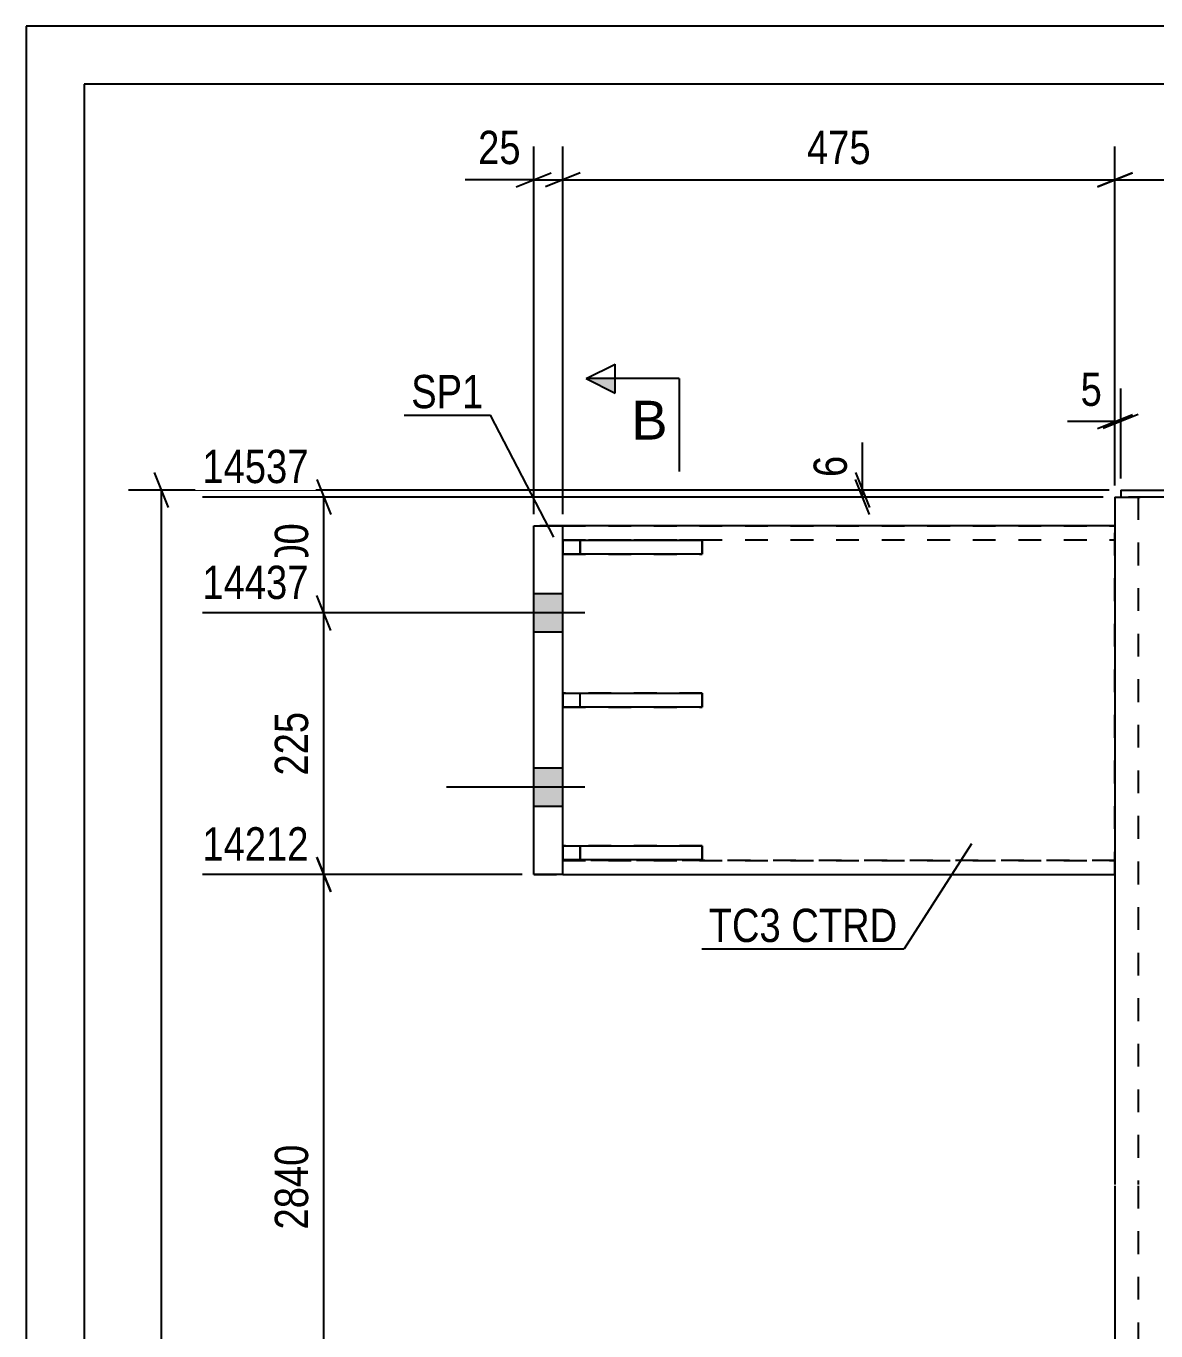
# Model space of a CAD drawing. Header units: millimetres. Extents: x 0 to 594, y 0 to 420.
# Drawn here: x 0 to 97.2, y 307.8 to 420 of the extents above; entities that cross this region are included whole.
import ezdxf

# ---------------------------------------------------------------- set-up
doc = ezdxf.new("R2010")
doc.units = ezdxf.units.MM
doc.linetypes.add('DXK_LINE_DOT2', pattern=[3.9198, 1.9599, -1.9599])
doc.styles.add('Arial', font='arial.ttf', dxfattribs={"height": 0.2})
doc.styles.add('Arial Narrow', font='ARIALN.TTF', dxfattribs={"height": 0.2})

# ---------------------------------------------------------------- blocks, each defined once
blk = doc.blocks.new('Unknown-682013357-1131 - 22569')
at = {"color": 5, "linetype": 'Continuous'}
for p, q in [((594, 420), (0, 420)), ((0, 420), (0, 0)), ((589, 415), (5, 415)), ((5, 415), (5, 5))]:
    blk.add_line(p, q, dxfattribs=at)
blk = doc.blocks.new('Bolt-682013357-4047 - 4039')
at = {"linetype": 'Continuous'}
for points in [[(43.67, 371.17), (43.67, 367.87), (46.17, 367.87), (46.17, 371.17)], [(43.67, 371.17), (43.67, 367.87), (46.17, 367.87), (46.17, 371.17)], [(43.67, 356.17), (43.67, 352.87), (46.17, 352.87), (46.17, 356.17)], [(43.67, 356.17), (43.67, 352.87), (46.17, 352.87), (46.17, 356.17)]]:
    blk.add_hatch(color=1, dxfattribs=at).paths.add_polyline_path(points)
at = {"color": 1, "linetype": 'Continuous'}
for p, q in [((46.17, 371.17), (43.67, 371.17)), ((46.17, 371.17), (43.67, 371.17)), ((48.07, 369.52), (36.17, 369.52)), ((48.07, 369.52), (36.17, 369.52)), ((46.17, 367.87), (43.67, 367.87)), ((46.17, 367.87), (43.67, 367.87)), ((46.17, 356.17), (43.67, 356.17)), ((46.17, 356.17), (43.67, 356.17)), ((48.07, 354.52), (36.17, 354.52)), ((48.07, 354.52), (36.17, 354.52)), ((46.17, 352.87), (43.67, 352.87)), ((46.17, 352.87), (43.67, 352.87))]:
    blk.add_line(p, q, dxfattribs=at)
blk = doc.blocks.new('Part-682013357-4107 - 4039')
at = {"color": 2, "linetype": 'Continuous'}
for p, q in [((94.17, 380.09), (114.88, 380.09)), ((94.17, 380.09), (94.17, 379.49)), ((94.17, 379.49), (95.85, 379.49)), ((143.17, 380.09), (122.48, 380.09)), ((143.17, 379.49), (141.5, 379.49)), ((143.17, 380.09), (143.17, 379.49))]:
    blk.add_line(p, q, dxfattribs=at)
at = {"color": 7, "linetype": 'DXK_LINE_DOT2'}
for p, q in [((141.5, 379.49), (95.85, 379.49)), ((122.48, 380.09), (114.88, 380.09))]:
    blk.add_line(p, q, dxfattribs=at)
blk = doc.blocks.new('Part-682013357-4067 - 4039')
at = {"color": 2, "linetype": 'Continuous'}
for p, q in [((93.67, 379.49), (93.67, 320.35)), ((93.67, 379.49), (94.17, 379.49)), ((141.5, 379.49), (95.85, 379.49)), ((93.67, 320.25), (93.67, 215.93))]:
    blk.add_line(p, q, dxfattribs=at)
at = {"color": 7, "linetype": 'DXK_LINE_DOT2'}
for p, q in [((94.17, 379.49), (95.83, 379.49)), ((95.85, 379.49), (94.85, 379.49)), ((95.67, 379.49), (95.67, 320.35)), ((95.83, 379.49), (95.85, 379.49)), ((95.67, 320.25), (95.67, 215.93))]:
    blk.add_line(p, q, dxfattribs=at)
blk = doc.blocks.new('Part-682013357-4079 - 4039')
at = {"color": 7, "linetype": 'DXK_LINE_DOT2'}
for p, q in [((58.17, 349.47), (46.17, 349.47)), ((46.17, 349.47), (46.17, 348.27)), ((47.67, 349.47), (47.67, 348.27)), ((58.17, 348.27), (58.17, 349.47)), ((46.17, 348.27), (58.17, 348.27))]:
    blk.add_line(p, q, dxfattribs=at)
blk = doc.blocks.new('Part-682013357-4080 - 4039')
at = {"color": 7, "linetype": 'DXK_LINE_DOT2'}
for p, q in [((58.17, 375.77), (46.17, 375.77)), ((46.17, 375.77), (46.17, 374.57)), ((47.67, 375.77), (47.67, 374.57)), ((58.17, 374.57), (58.17, 375.77)), ((46.17, 374.57), (58.17, 374.57))]:
    blk.add_line(p, q, dxfattribs=at)
blk = doc.blocks.new('Part-682013357-4081 - 4039')
at = {"color": 7, "linetype": 'DXK_LINE_DOT2'}
for p, q in [((58.17, 362.62), (46.17, 362.62)), ((46.17, 362.62), (46.17, 361.42)), ((47.67, 361.42), (47.67, 362.62)), ((58.17, 361.42), (58.17, 362.62)), ((46.17, 361.42), (58.17, 361.42))]:
    blk.add_line(p, q, dxfattribs=at)
blk = doc.blocks.new('Part-682013357-4082 - 4039')
at = {"color": 2, "linetype": 'Continuous'}
for p, q in [((46.17, 348.27), (46.17, 349.47)), ((46.17, 349.47), (58.17, 349.47)), ((58.17, 349.47), (58.17, 348.27)), ((58.17, 348.27), (46.17, 348.27))]:
    blk.add_line(p, q, dxfattribs=at)
at = {"color": 7, "linetype": 'DXK_LINE_DOT2'}
blk.add_line((47.67, 348.27), (47.67, 349.47), dxfattribs=at)
blk = doc.blocks.new('Part-682013357-4083 - 4039')
at = {"color": 2, "linetype": 'Continuous'}
for p, q in [((46.17, 374.57), (46.17, 375.77)), ((46.17, 375.77), (58.17, 375.77)), ((58.17, 375.77), (58.17, 374.57)), ((58.17, 374.57), (46.17, 374.57))]:
    blk.add_line(p, q, dxfattribs=at)
at = {"color": 7, "linetype": 'DXK_LINE_DOT2'}
blk.add_line((47.67, 374.57), (47.67, 375.77), dxfattribs=at)
blk = doc.blocks.new('Part-682013357-4084 - 4039')
at = {"color": 2, "linetype": 'Continuous'}
for p, q in [((46.17, 361.42), (46.17, 362.62)), ((46.17, 362.62), (58.17, 362.62)), ((58.17, 362.62), (58.17, 361.42)), ((58.17, 361.42), (46.17, 361.42))]:
    blk.add_line(p, q, dxfattribs=at)
at = {"color": 7, "linetype": 'DXK_LINE_DOT2'}
blk.add_line((47.67, 361.42), (47.67, 362.62), dxfattribs=at)
blk = doc.blocks.new('Part-682013357-4132 - 4039')
at = {"color": 2, "linetype": 'Continuous'}
for p, q in [((43.67, 347.02), (43.67, 377.02)), ((43.67, 377.02), (46.17, 377.02)), ((46.17, 347.02), (46.17, 377.02)), ((46.17, 347.02), (43.67, 347.02)), ((43.67, 347.02), (43.67, 347.02)), ((46.17, 347.02), (46.17, 347.02))]:
    blk.add_line(p, q, dxfattribs=at)
at = {"color": 7, "linetype": 'DXK_LINE_DOT2'}
for p, q in [((46.17, 377.02), (43.67, 377.02)), ((43.67, 347.02), (46.17, 347.02)), ((43.67, 347.02), (43.67, 347.02)), ((46.17, 347.02), (46.17, 347.02))]:
    blk.add_line(p, q, dxfattribs=at)
blk = doc.blocks.new('Part-682013357-4204 - 4039')
at = {"color": 2, "linetype": 'Continuous'}
for p, q in [((93.67, 377.02), (46.17, 377.02)), ((46.17, 347.02), (93.67, 347.02))]:
    blk.add_line(p, q, dxfattribs=at)
at = {"color": 7, "linetype": 'DXK_LINE_DOT2'}
for p, q in [((46.17, 347.02), (46.17, 377.02)), ((46.17, 377.02), (93.67, 377.02)), ((93.67, 347.02), (93.67, 377.02)), ((46.17, 375.82), (93.67, 375.82)), ((46.17, 375.82), (93.67, 375.82)), ((46.17, 348.22), (93.67, 348.22)), ((93.67, 348.22), (46.17, 348.22)), ((46.17, 347.02), (46.17, 347.02)), ((46.17, 347.02), (93.67, 347.02)), ((93.67, 347.02), (93.67, 347.02))]:
    blk.add_line(p, q, dxfattribs=at)
blk = doc.blocks.new('StraightDimension-682013357-4307 - 4039')
at = {"color": 7, "linetype": 'Continuous'}
for p, q in [((12.25, 378.59), (11.05, 381.59)), ((93.17, 380.09), (8.8, 380.09)), ((11.65, 178.33), (11.65, 380.09))]:
    blk.add_line(p, q, dxfattribs=at)
blk = doc.blocks.new('StraightDimension-682013357-4396 - 4039')
at = {"color": 7, "linetype": 'Continuous'}
for p, q in [((43.67, 378.02), (43.67, 409.63)), ((46.17, 378.02), (46.17, 409.63)), ((43.67, 406.78), (37.76, 406.78)), ((43.67, 406.78), (37.76, 406.78)), ((42.17, 406.18), (45.17, 407.38)), ((43.67, 406.78), (46.17, 406.78)), ((47.67, 407.38), (44.67, 406.18))]:
    blk.add_line(p, q, dxfattribs=at)
at = {"color": 0}
blk.add_wipeout([(43.14, 407.53), (43.14, 411.73), (38.29, 411.73), (38.29, 407.53)], dxfattribs=at)
at = {"color": 3, "style": 'Arial Narrow'}
blk.add_text('25', height=2.863, dxfattribs=at).set_placement((38.89, 408.13))
blk = doc.blocks.new('StraightDimension-682013357-4388 - 4039')
at = {"color": 7, "linetype": 'Continuous'}
for p, q in [((46.17, 378.02), (46.17, 409.63)), ((93.67, 380.49), (93.67, 409.63)), ((47.67, 407.38), (44.67, 406.18)), ((46.17, 406.78), (93.67, 406.78)), ((92.17, 406.18), (95.17, 407.38))]:
    blk.add_line(p, q, dxfattribs=at)
at = {"color": 0}
blk.add_wipeout([(73.26, 407.53), (73.26, 411.73), (66.58, 411.73), (66.58, 407.53)], dxfattribs=at)
at = {"color": 3, "style": 'Arial Narrow'}
blk.add_text('475', height=2.863, dxfattribs=at).set_placement((67.18, 408.13))
blk = doc.blocks.new('StraightDimension-682013357-4318 - 4039')
at = {"color": 7, "linetype": 'Continuous'}
for p, q in [((71.96, 380.09), (71.96, 384.17)), ((71.96, 380.09), (71.96, 384.17)), ((71.36, 381.59), (72.56, 378.59)), ((72.56, 377.99), (71.36, 380.99)), ((93.17, 380.09), (69.11, 380.09)), ((92.67, 379.49), (69.11, 379.49)), ((71.96, 379.49), (71.96, 380.09))]:
    blk.add_line(p, q, dxfattribs=at)
at = {"color": 0}
blk.add_wipeout([(71.21, 383.64), (67.01, 383.64), (67.01, 380.61), (71.21, 380.61)], dxfattribs=at)
at = {"color": 3, "style": 'Arial Narrow'}
blk.add_text('6', height=2.86, rotation=90.0002, dxfattribs=at).set_placement((70.61, 381.21))
blk = doc.blocks.new('StraightDimension-682013357-4380 - 4039')
at = {"color": 7, "linetype": 'Continuous'}
for p, q in [((93.67, 380.49), (93.67, 409.63)), ((118.67, 381.09), (118.67, 409.63)), ((95.17, 407.38), (92.17, 406.18)), ((93.67, 406.78), (118.67, 406.78)), ((117.17, 406.18), (120.17, 407.38))]:
    blk.add_line(p, q, dxfattribs=at)
at = {"color": 0}
blk.add_wipeout([(109.52, 407.53), (109.52, 411.73), (102.83, 411.73), (102.83, 407.53)], dxfattribs=at)
at = {"color": 3, "style": 'Arial Narrow'}
blk.add_text('250', height=2.863, dxfattribs=at).set_placement((103.43, 408.13))
blk = doc.blocks.new('StraightDimension-682013357-4448 - 4039')
at = {"color": 7, "linetype": 'Continuous'}
for p, q in [((93.67, 380.49), (93.67, 388.83)), ((94.17, 381.09), (94.17, 388.83)), ((92.17, 385.38), (95.17, 386.58)), ((95.67, 386.58), (92.67, 385.38)), ((93.67, 385.98), (89.6, 385.98)), ((93.67, 385.98), (89.6, 385.98)), ((93.67, 385.98), (94.17, 385.98))]:
    blk.add_line(p, q, dxfattribs=at)
at = {"color": 0}
blk.add_wipeout([(93.15, 386.73), (93.15, 390.93), (90.12, 390.93), (90.12, 386.73)], dxfattribs=at)
at = {"color": 3, "style": 'Arial Narrow'}
blk.add_text('5', height=2.86, dxfattribs=at).set_placement((90.72, 387.33))
blk = doc.blocks.new('StraightDimension-682013357-22957 - 4039')
at = {"color": 7, "linetype": 'Continuous'}
for p, q in [((25.01, 380.99), (26.21, 377.99)), ((92.67, 379.49), (15.17, 379.49)), ((25.61, 369.52), (25.61, 379.49)), ((26.21, 368.02), (25.01, 371.02)), ((37.67, 369.52), (15.17, 369.52))]:
    blk.add_line(p, q, dxfattribs=at)
at = {"color": 0, "linetype": 'Continuous'}
blk.add_wipeout([(24.91, 380.09), (24.91, 384.29), (14.57, 384.29), (14.57, 380.09)], dxfattribs=at)
at = {"color": 0}
blk.add_wipeout([(24.86, 377.85), (20.66, 377.85), (20.66, 371.16), (24.86, 371.16)], dxfattribs=at)
at = {"color": 3, "linetype": 'Continuous', "style": 'Arial Narrow'}
blk.add_text('14537', height=2.863, dxfattribs=at).set_placement((15.17, 380.69))
at = {"color": 3, "style": 'Arial Narrow'}
blk.add_text('100', height=2.863, rotation=90.0002, dxfattribs=at).set_placement((24.26, 371.76))
blk = doc.blocks.new('StraightDimension-682013357-22958 - 4039')
at = {"color": 7, "linetype": 'Continuous'}
for p, q in [((26.21, 368.02), (25.01, 371.02)), ((37.67, 369.52), (15.17, 369.52)), ((25.61, 347.02), (25.61, 369.52)), ((25.01, 348.52), (26.21, 345.52)), ((42.67, 347.02), (15.17, 347.02))]:
    blk.add_line(p, q, dxfattribs=at)
at = {"color": 0}
blk.add_wipeout([(24.86, 361.62), (20.66, 361.62), (20.66, 354.93), (24.86, 354.93)], dxfattribs=at)
at = {"color": 3, "style": 'Arial Narrow'}
blk.add_text('225', height=2.863, rotation=90.0002, dxfattribs=at).set_placement((24.26, 355.53))
at = {"color": 0, "linetype": 'Continuous'}
blk.add_wipeout([(24.91, 370.12), (24.91, 374.32), (14.57, 374.32), (14.57, 370.12)], dxfattribs=at)
at = {"color": 3, "linetype": 'Continuous', "style": 'Arial Narrow'}
blk.add_text('14437', height=2.863, dxfattribs=at).set_placement((15.17, 370.72))
blk = doc.blocks.new('StraightDimension-682013357-22959 - 4039')
at = {"color": 7, "linetype": 'Continuous'}
for p, q in [((26.21, 345.52), (25.01, 348.52)), ((42.67, 347.02), (15.17, 347.02)), ((25.61, 293.25), (25.61, 347.02)), ((25.01, 294.75), (26.21, 291.75)), ((35.17, 293.25), (15.17, 293.25))]:
    blk.add_line(p, q, dxfattribs=at)
at = {"color": 0}
blk.add_wipeout([(24.86, 324.39), (20.66, 324.39), (20.66, 315.88), (24.86, 315.88)], dxfattribs=at)
at = {"color": 3, "style": 'Arial Narrow'}
blk.add_text('2840', height=2.863, rotation=90.0002, dxfattribs=at).set_placement((24.26, 316.48))
at = {"color": 0, "linetype": 'Continuous'}
blk.add_wipeout([(24.91, 347.62), (24.91, 351.82), (14.57, 351.82), (14.57, 347.62)], dxfattribs=at)
at = {"color": 3, "linetype": 'Continuous', "style": 'Arial Narrow'}
blk.add_text('14212', height=2.863, dxfattribs=at).set_placement((15.17, 348.22))
blk = doc.blocks.new('Mark-682013357-4128 - 4039')
at = {"color": 30, "linetype": 'Continuous'}
for p in [(32.53, 386.53), (45.41, 376.03)]:
    blk.add_line(p, (39.94, 386.53), dxfattribs=at)
at = {"color": 0}
blk.add_wipeout([(39.34, 387.13), (39.34, 390.13), (33.13, 390.13), (33.13, 387.13)], dxfattribs=at)
blk.add_wipeout([(39.34, 387.13), (39.34, 390.13), (33.13, 390.13), (33.13, 387.13)], dxfattribs=at)
at = {"color": 3, "style": 'Arial Narrow'}
blk.add_text('SP1', height=2.863, dxfattribs=at).set_placement((33.13, 387.13))
blk = doc.blocks.new('Mark-682013357-4200 - 4039')
at = {"color": 30, "linetype": 'Continuous'}
for p in [(81.33, 349.66), (58.12, 340.61)]:
    blk.add_line(p, (75.55, 340.61), dxfattribs=at)
at = {"color": 0}
for points in [[(64.93, 341.21), (64.93, 344.21), (58.72, 344.21), (58.72, 341.21)], [(74.95, 341.21), (74.95, 344.21), (65.83, 344.21), (65.83, 341.21)]]:
    blk.add_wipeout(points, dxfattribs=at)
for points in [[(64.93, 341.21), (64.93, 344.21), (58.72, 344.21), (58.72, 341.21)], [(74.95, 341.21), (74.95, 344.21), (65.83, 344.21), (65.83, 341.21)]]:
    blk.add_wipeout(points, dxfattribs=at)
at = {"color": 3, "style": 'Arial Narrow'}
for s, p in [('TC3', (58.72, 341.21)), ('CTRD', (65.83, 341.21))]:
    blk.add_text(s, height=2.863, dxfattribs=at).set_placement(p)
blk = doc.blocks.new('SectionMark-682013357-4582 - 4039')
at = {"linetype": 'Continuous'}
blk.add_hatch(color=6, dxfattribs=at).paths.add_polyline_path([(50.68, 389.68), (50.68, 388.43), (48.18, 389.68)])
at = {"color": 6, "linetype": 'Continuous'}
for p, q in [((48.18, 389.68), (50.68, 390.93)), ((50.68, 388.43), (50.68, 390.93)), ((56.18, 389.68), (48.18, 389.68)), ((48.18, 389.68), (50.68, 388.43)), ((56.18, 389.68), (56.18, 381.68))]:
    blk.add_line(p, q, dxfattribs=at)
at = {"color": 0, "linetype": 'Continuous'}
blk.add_wipeout([(55.18, 384.43), (55.18, 387.93), (52.07, 387.93), (52.07, 384.43)], dxfattribs=at)
at = {"color": 3, "linetype": 'Continuous', "style": 'Arial'}
blk.add_text('B', height=3.34, dxfattribs=at).set_placement((52.07, 384.43))

msp = doc.modelspace()

# ---------------------------------------------------------------- block references
for name in ['Unknown-682013357-1131 - 22569', 'Part-682013357-4067 - 4039', 'Part-682013357-4107 - 4039', 'Part-682013357-4132 - 4039', 'Part-682013357-4204 - 4039', 'Part-682013357-4080 - 4039', 'Part-682013357-4083 - 4039', 'Bolt-682013357-4047 - 4039', 'Part-682013357-4081 - 4039', 'Part-682013357-4084 - 4039', 'Part-682013357-4079 - 4039', 'Part-682013357-4082 - 4039']:
    msp.add_blockref(name, (0, 0))

# ---------------------------------------------------------------- next in the draw order: block references
msp.add_blockref('StraightDimension-682013357-4307 - 4039', (0, 0))

# ---------------------------------------------------------------- next in the draw order: block references
for name in ['StraightDimension-682013357-4396 - 4039', 'Mark-682013357-4200 - 4039']:
    msp.add_blockref(name, (0, 0))

# ---------------------------------------------------------------- next in the draw order: block references
msp.add_blockref('StraightDimension-682013357-4388 - 4039', (0, 0))

# ---------------------------------------------------------------- next in the draw order: block references
msp.add_blockref('StraightDimension-682013357-4318 - 4039', (0, 0))

# ---------------------------------------------------------------- next in the draw order: block references
msp.add_blockref('StraightDimension-682013357-4380 - 4039', (0, 0))

# ---------------------------------------------------------------- next in the draw order: block references
msp.add_blockref('StraightDimension-682013357-4448 - 4039', (0, 0))

# ---------------------------------------------------------------- next in the draw order: block references
msp.add_blockref('StraightDimension-682013357-22957 - 4039', (0, 0))

# ---------------------------------------------------------------- next in the draw order: block references
for name in ['SectionMark-682013357-4582 - 4039', 'Mark-682013357-4128 - 4039', 'StraightDimension-682013357-22958 - 4039']:
    msp.add_blockref(name, (0, 0))

# ---------------------------------------------------------------- next in the draw order: block references
msp.add_blockref('StraightDimension-682013357-22959 - 4039', (0, 0))

doc.saveas('drawing.dxf')
